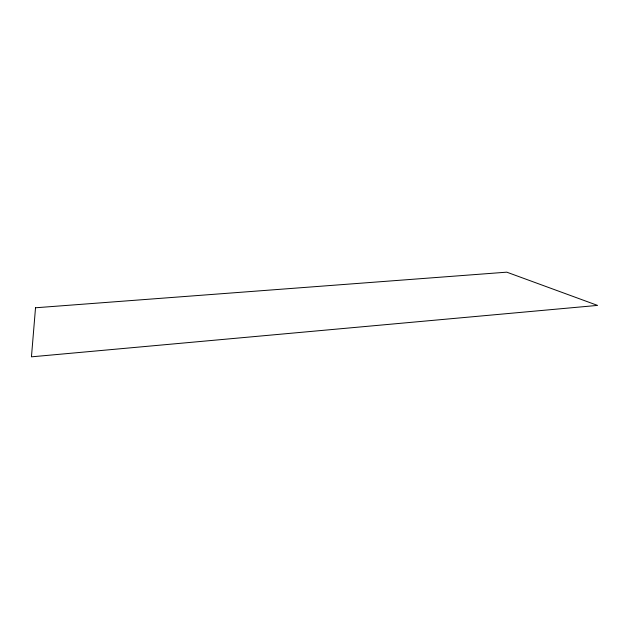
<?xml version="1.0" encoding="UTF-8"?>
<svg xmlns="http://www.w3.org/2000/svg" width="629" height="629" viewBox="0 0 629 629"><rect width="100%" height="100%" fill="white"/><g stroke="black" fill="none" stroke-linecap="round" stroke-linejoin="round"><path stroke-width="0.94" d="M35.523 307.778L31.45 356.832L597.55 305.403L506.785 272.168L35.523 307.778"/></g></svg>
